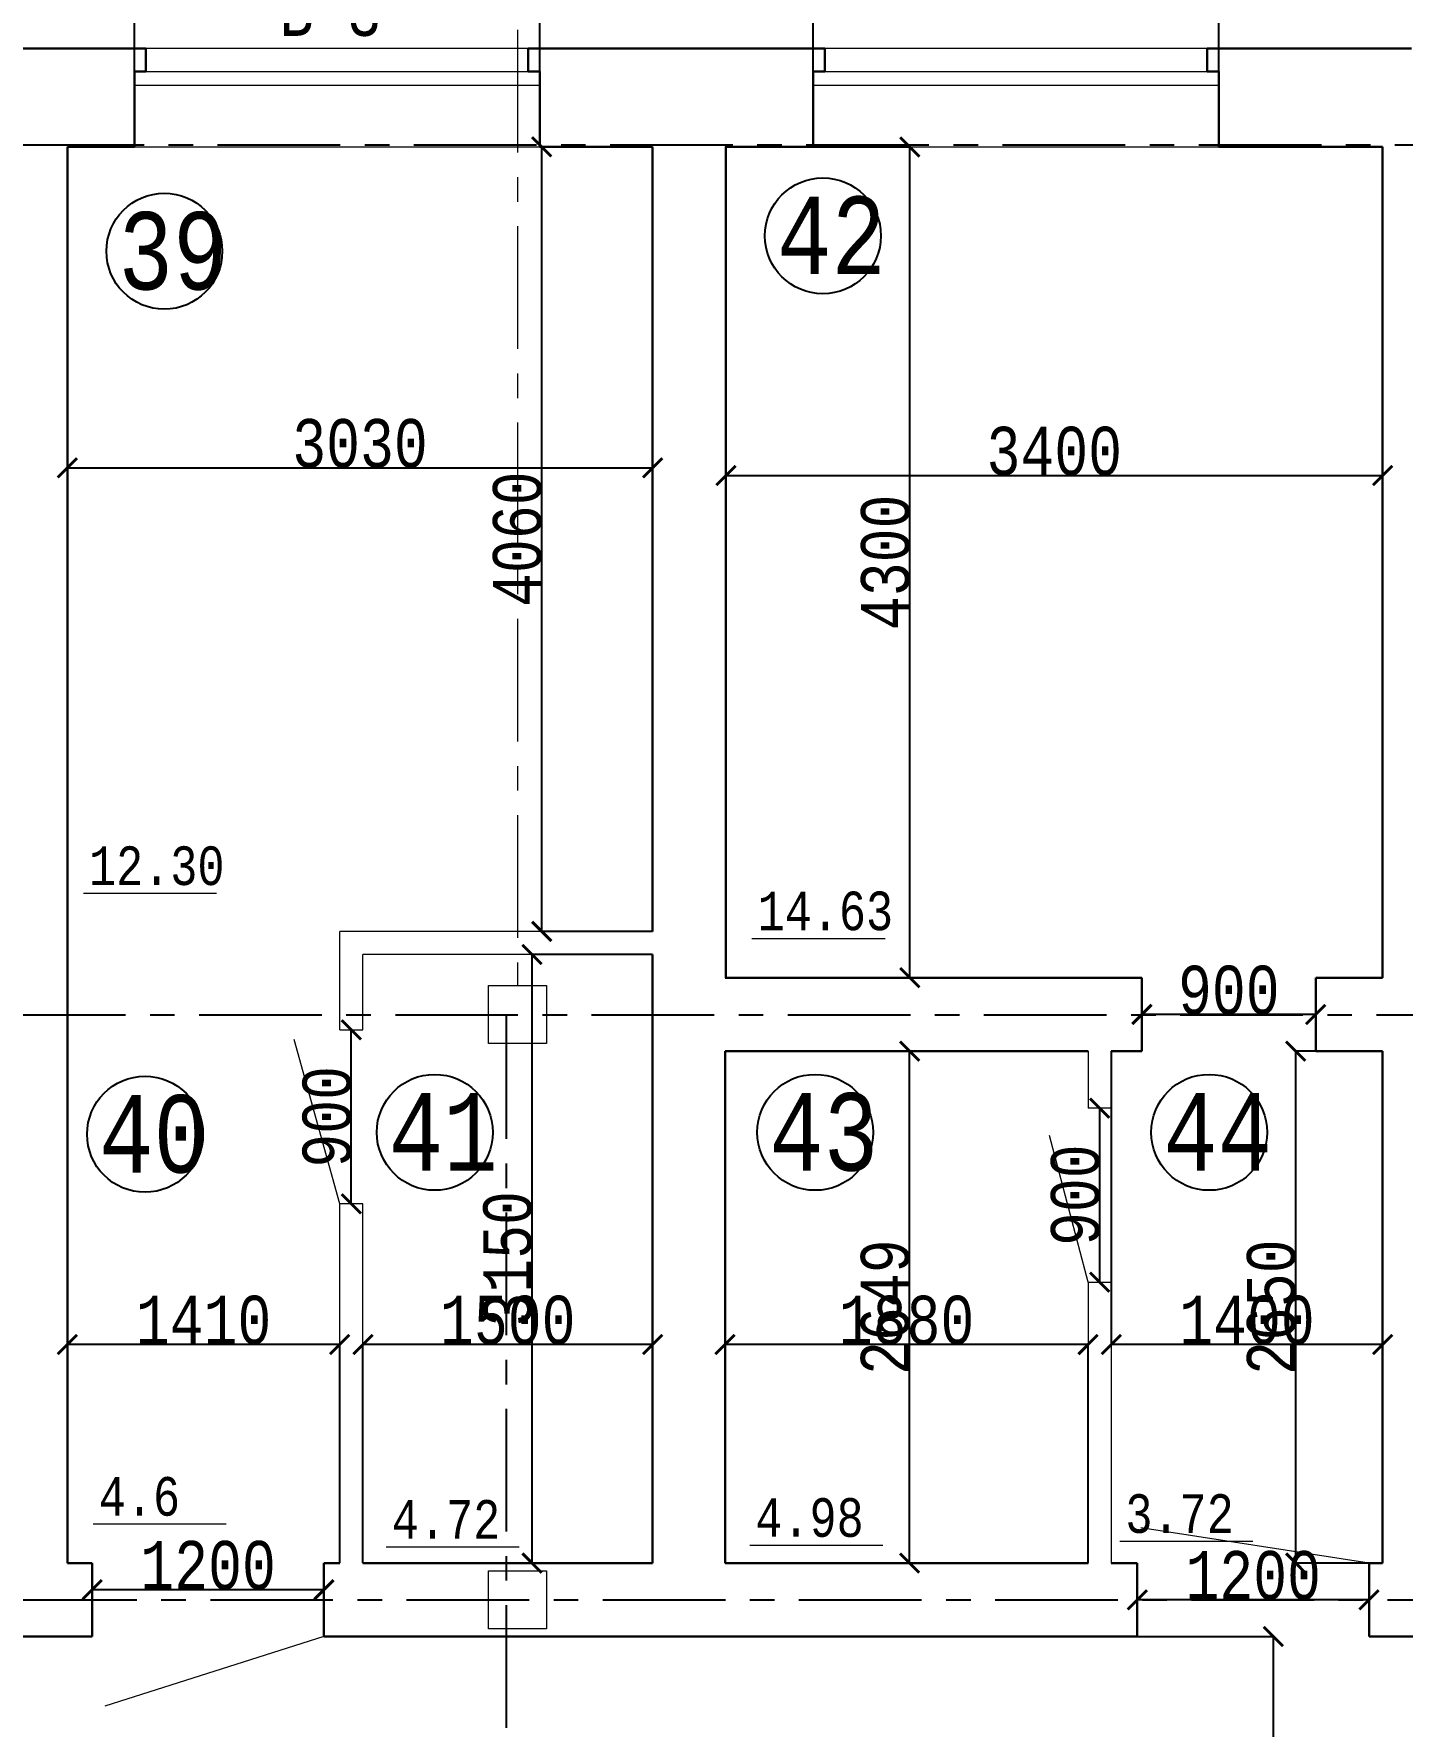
# Model space of a CAD drawing. Header units: millimetres. Extents: x -689206 to 4969298, y -1019800 to 703299.
# Drawn here: x 374624 to 381709, y -59323 to -50565 of the extents above; entities that cross this region are included whole.
import ezdxf

# ---------------------------------------------------------------- set-up
doc = ezdxf.new("R2010")
doc.units = ezdxf.units.MM
doc.linetypes.add('осеваяX2', pattern=[101.6, 63.5, -12.7, 12.7, -12.7])
for name, color, linetype, lineweight in [('несущие', 7, 'Continuous', 30), ('ОКНА', 250, 'Continuous', 20), ('РАЗМЕРЫ', 7, 'Continuous', 9), ('стены', 7, 'Continuous', 20)]:
    doc.layers.add(name, color=color, linetype=linetype, lineweight=lineweight)
doc.layers.add('четотам', color=7, linetype='Continuous')
doc.styles.add('Аннотативный', font='isocteur.ttf', dxfattribs={"width": 0.7, "height": 250})
doc.dimstyles.new('Аннотативный', dxfattribs={"dimscale": 0, "dimtxt": 250, "dimasz": 100, "dimexe": 1.25, "dimexo": 0.625, "dimtad": 1, "dimdec": 0, "dimtxsty": 'Аннотативный', "dimblk": 'ARCHTICK', "dimcen": 2.5, "dimadec": 0, "dimazin": 0, "dimtfac": 1, "dimtdec": 0, "dimtmove": 0, "dimatfit": 3, "dimfxl": 1, "dimarcsym": 0})

# ---------------------------------------------------------------- blocks, each defined once
blk = doc.blocks.new('_ArchTick')
at = {"color": 0, "linetype": 'ByBlock', "const_width": 0.15}
blk.add_lwpolyline([(-0.5, -0.5), (0.5, 0.5)], dxfattribs=at)
blk = doc.blocks.new('*D1152')
at = {"layer": 'Defpoints', "color": 0, "lineweight": 20, "transparency": 16777216}
for p in [(377253.9, -51149.9), (377828.1, -51149.9), (377828.1, -55209.9)]:
    blk.add_point(p, dxfattribs=at)
at = {"layer": 'стены', "color": 0, "lineweight": -2, "transparency": 16777216}
for p, q in [((377827.5, -51149.9), (377252.7, -51149.9)), ((377253.9, -55209.9), (377253.9, -51149.9)), ((377827.5, -55209.9), (377252.7, -55209.9))]:
    blk.add_line(p, q, dxfattribs=at)
at = {"layer": 'стены', "color": 0, "lineweight": -2, "transparency": 16777216, "xscale": 100, "yscale": 100, "zscale": 100}
for p, rotation in [((377253.9, -51149.9), 90), ((377253.9, -55209.9), 270)]:
    blk.add_blockref('_ArchTick', p, dxfattribs=dict(at, rotation=rotation))
at = {"layer": 'стены', "color": 0, "transparency": 16777216, "insert": (377128.3, -53179.9), "char_height": 250, "attachment_point": 5, "rotation": 90, "style": 'Аннотативный'}
blk.add_mtext('4060', dxfattribs=at)
blk = doc.blocks.new('*D1119')
at = {"layer": 'Defpoints', "color": 0, "lineweight": 20, "transparency": 16777216}
for p in [(378208.1, -52850.7), (381608.1, -52850.7), (381608.1, -52850.7)]:
    blk.add_point(p, dxfattribs=at)
at = {"layer": 'стены', "color": 0, "lineweight": -2, "transparency": 16777216}
for p, q in [((378208.1, -52850.7), (381608.1, -52850.7)), ((378208.1, -52851.3), (378208.1, -52851.9)), ((381608.1, -52850.1), (381608.1, -52849.4))]:
    blk.add_line(p, q, dxfattribs=at)
at = {"layer": 'стены', "color": 0, "lineweight": -2, "transparency": 16777216, "xscale": 100, "yscale": 100, "zscale": 100, "rotation": 180}
blk.add_blockref('_ArchTick', (378208.1, -52850.7), dxfattribs=at)
at = {"layer": 'стены', "color": 0, "lineweight": -2, "transparency": 16777216, "xscale": 100, "yscale": 100, "zscale": 100}
blk.add_blockref('_ArchTick', (381608.1, -52850.7), dxfattribs=at)
at = {"layer": 'стены', "color": 0, "transparency": 16777216, "insert": (379908.1, -52725.1), "char_height": 250, "attachment_point": 5, "style": 'Аннотативный'}
blk.add_mtext('3400', dxfattribs=at)
blk = doc.blocks.new('*D1145')
at = {"layer": 'Defpoints', "color": 0, "lineweight": 20, "transparency": 16777216}
for p in [(380361.7, -55639.9), (380361.7, -55639.9), (381261.7, -55639.9)]:
    blk.add_point(p, dxfattribs=at)
at = {"layer": 'стены', "color": 0, "lineweight": -2, "transparency": 16777216}
for p, q in [((380361.7, -55639.3), (380361.7, -55638.7)), ((381261.7, -55639.9), (380361.7, -55639.9)), ((381261.7, -55639.3), (381261.7, -55638.7))]:
    blk.add_line(p, q, dxfattribs=at)
at = {"layer": 'стены', "color": 0, "lineweight": -2, "transparency": 16777216, "xscale": 100, "yscale": 100, "zscale": 100}
for p, rotation in [((380361.7, -55639.9), 179.9999999999995), ((381261.7, -55639.9), 359.9999999999996)]:
    blk.add_blockref('_ArchTick', p, dxfattribs=dict(at, rotation=rotation))
at = {"layer": 'стены', "color": 0, "transparency": 16777216, "insert": (380811.7, -55514.3), "char_height": 250, "attachment_point": 5, "style": 'Аннотативный'}
blk.add_mtext('900', dxfattribs=at)
blk = doc.blocks.new('*D1146')
at = {"layer": 'Defpoints', "color": 0, "lineweight": 20, "transparency": 16777216}
for p in [(380143.1, -56125.2), (380143.1, -56125.2), (380143.1, -57025.2)]:
    blk.add_point(p, dxfattribs=at)
at = {"layer": 'стены', "color": 0, "lineweight": -2, "transparency": 16777216}
for p, q in [((380143.1, -57025.2), (380143.1, -56125.2)), ((380143.7, -56125.2), (380144.3, -56125.2)), ((380143.7, -57025.2), (380144.3, -57025.2))]:
    blk.add_line(p, q, dxfattribs=at)
at = {"layer": 'стены', "color": 0, "lineweight": -2, "transparency": 16777216, "xscale": 100, "yscale": 100, "zscale": 100}
for p, rotation in [((380143.1, -56125.2), 90), ((380143.1, -57025.2), 270)]:
    blk.add_blockref('_ArchTick', p, dxfattribs=dict(at, rotation=rotation))
at = {"layer": 'стены', "color": 0, "transparency": 16777216, "insert": (380017.5, -56575.2), "char_height": 250, "attachment_point": 5, "rotation": 90, "style": 'Аннотативный'}
blk.add_mtext('900', dxfattribs=at)
blk = doc.blocks.new('*D1147')
at = {"layer": 'Defpoints', "color": 0, "lineweight": 20, "transparency": 16777216}
for p in [(376268.1, -55719.8), (376268.1, -55719.8), (376268.1, -56619.8)]:
    blk.add_point(p, dxfattribs=at)
at = {"layer": 'стены', "color": 0, "lineweight": -2, "transparency": 16777216}
for p, q in [((376268.1, -56619.8), (376268.1, -55719.8)), ((376268.7, -55719.8), (376269.3, -55719.8)), ((376268.7, -56619.8), (376269.3, -56619.8))]:
    blk.add_line(p, q, dxfattribs=at)
at = {"layer": 'стены', "color": 0, "lineweight": -2, "transparency": 16777216, "xscale": 100, "yscale": 100, "zscale": 100}
for p, rotation in [((376268.1, -55719.8), 90), ((376268.1, -56619.8), 270)]:
    blk.add_blockref('_ArchTick', p, dxfattribs=dict(at, rotation=rotation))
at = {"layer": 'стены', "color": 0, "transparency": 16777216, "insert": (376142.5, -56169.8), "char_height": 250, "attachment_point": 5, "rotation": 90, "style": 'Аннотативный'}
blk.add_mtext('900', dxfattribs=at)
blk = doc.blocks.new('*D1201')
at = {"layer": 'Defpoints', "color": 0, "linetype": 'ByBlock', "lineweight": 20, "transparency": 16777216}
for p in [(375144.6, -49882.6), (375144.6, -51149.9), (377244.6, -51149.9)]:
    blk.add_point(p, dxfattribs=at)
at = {"layer": 'РАЗМЕРЫ', "color": 0, "linetype": 'ByBlock', "lineweight": -2, "transparency": 16777216}
for p, q in [((375144.6, -51149.3), (375144.6, -49881.4)), ((377244.6, -49882.6), (375144.6, -49882.6)), ((377244.6, -51149.3), (377244.6, -49881.4))]:
    blk.add_line(p, q, dxfattribs=at)
at = {"layer": 'РАЗМЕРЫ', "color": 0, "linetype": 'ByBlock', "lineweight": -2, "transparency": 16777216, "xscale": 100, "yscale": 100, "zscale": 100, "rotation": 180}
blk.add_blockref('_ArchTick', (375144.6, -49882.6), dxfattribs=at)
at = {"layer": 'РАЗМЕРЫ', "color": 0, "linetype": 'ByBlock', "lineweight": -2, "transparency": 16777216, "xscale": 100, "yscale": 100, "zscale": 100}
blk.add_blockref('_ArchTick', (377244.6, -49882.6), dxfattribs=at)
at = {"layer": 'РАЗМЕРЫ', "color": 0, "linetype": 'ByBlock', "lineweight": 13, "transparency": 16777216, "insert": (376194.6, -49757), "char_height": 250, "attachment_point": 5, "style": 'Аннотативный'}
blk.add_mtext('2100', dxfattribs=at)
blk = doc.blocks.new('*D1202')
at = {"layer": 'Defpoints', "color": 0, "linetype": 'ByBlock', "lineweight": 20, "transparency": 16777216}
for p in [(378659.9, -49882.6), (378659.9, -51149.9), (380759.9, -51149.9)]:
    blk.add_point(p, dxfattribs=at)
at = {"layer": 'РАЗМЕРЫ', "color": 0, "linetype": 'ByBlock', "lineweight": -2, "transparency": 16777216}
for p, q in [((378659.9, -51149.3), (378659.9, -49881.4)), ((380759.9, -49882.6), (378659.9, -49882.6)), ((380759.9, -51149.3), (380759.9, -49881.4))]:
    blk.add_line(p, q, dxfattribs=at)
at = {"layer": 'РАЗМЕРЫ', "color": 0, "linetype": 'ByBlock', "lineweight": -2, "transparency": 16777216, "xscale": 100, "yscale": 100, "zscale": 100, "rotation": 180}
blk.add_blockref('_ArchTick', (378659.9, -49882.6), dxfattribs=at)
at = {"layer": 'РАЗМЕРЫ', "color": 0, "linetype": 'ByBlock', "lineweight": -2, "transparency": 16777216, "xscale": 100, "yscale": 100, "zscale": 100}
blk.add_blockref('_ArchTick', (380759.9, -49882.6), dxfattribs=at)
at = {"layer": 'РАЗМЕРЫ', "color": 0, "linetype": 'ByBlock', "lineweight": 13, "transparency": 16777216, "insert": (379709.9, -49757), "char_height": 250, "attachment_point": 5, "style": 'Аннотативный'}
blk.add_mtext('2100', dxfattribs=at)
blk = doc.blocks.new('*D1268')
at = {"layer": 'Defpoints', "color": 0, "linetype": 'ByBlock', "lineweight": 20, "transparency": 16777216}
for p in [(374798.1, -51149.9), (377828.1, -51149.9), (377828.1, -52810.9)]:
    blk.add_point(p, dxfattribs=at)
at = {"layer": 'РАЗМЕРЫ', "color": 0, "linetype": 'ByBlock', "lineweight": -2, "transparency": 16777216}
for p, q in [((374798.1, -51150.6), (374798.1, -52812.1)), ((377828.1, -51150.6), (377828.1, -52812.1)), ((374798.1, -52810.9), (377828.1, -52810.9))]:
    blk.add_line(p, q, dxfattribs=at)
at = {"layer": 'РАЗМЕРЫ', "color": 0, "linetype": 'ByBlock', "lineweight": -2, "transparency": 16777216, "xscale": 100, "yscale": 100, "zscale": 100, "rotation": 180}
blk.add_blockref('_ArchTick', (374798.1, -52810.9), dxfattribs=at)
at = {"layer": 'РАЗМЕРЫ', "color": 0, "linetype": 'ByBlock', "lineweight": -2, "transparency": 16777216, "xscale": 100, "yscale": 100, "zscale": 100}
blk.add_blockref('_ArchTick', (377828.1, -52810.9), dxfattribs=at)
at = {"layer": 'РАЗМЕРЫ', "color": 0, "linetype": 'ByBlock', "lineweight": 20, "transparency": 16777216, "insert": (376313.1, -52685.2), "char_height": 250, "attachment_point": 5, "style": 'Аннотативный'}
blk.add_mtext('3030', dxfattribs=at)
blk = doc.blocks.new('*D1273')
at = {"layer": 'Defpoints', "color": 0, "linetype": 'ByBlock', "lineweight": 20, "transparency": 16777216}
for p in [(377203.9, -55329.9), (377828.1, -55329.9), (377828.1, -58479.4)]:
    blk.add_point(p, dxfattribs=at)
at = {"layer": 'РАЗМЕРЫ', "color": 0, "linetype": 'ByBlock', "lineweight": -2, "transparency": 16777216}
for p, q in [((377827.5, -55329.9), (377202.7, -55329.9)), ((377203.9, -58479.4), (377203.9, -55329.9)), ((377827.5, -58479.4), (377202.7, -58479.4))]:
    blk.add_line(p, q, dxfattribs=at)
at = {"layer": 'РАЗМЕРЫ', "color": 0, "linetype": 'ByBlock', "lineweight": -2, "transparency": 16777216, "xscale": 100, "yscale": 100, "zscale": 100}
for p, rotation in [((377203.9, -55329.9), 90), ((377203.9, -58479.4), 270)]:
    blk.add_blockref('_ArchTick', p, dxfattribs=dict(at, rotation=rotation))
at = {"layer": 'РАЗМЕРЫ', "color": 0, "linetype": 'ByBlock', "lineweight": 20, "transparency": 16777216, "insert": (377078.3, -56904.7), "char_height": 250, "attachment_point": 5, "rotation": 90, "style": 'Аннотативный'}
blk.add_mtext('3150', dxfattribs=at)
blk = doc.blocks.new('*D1275')
at = {"layer": 'Defpoints', "color": 0, "linetype": 'ByBlock', "lineweight": 20, "transparency": 16777216}
for p in [(374926.5, -58617.1), (374926.5, -58669.4), (376126.5, -58669.4)]:
    blk.add_point(p, dxfattribs=at)
at = {"layer": 'РАЗМЕРЫ', "color": 0, "linetype": 'ByBlock', "lineweight": -2, "transparency": 16777216}
for p, q in [((374926.5, -58668.8), (374926.5, -58615.9)), ((376126.5, -58617.1), (374926.5, -58617.1)), ((376126.5, -58668.8), (376126.5, -58615.9))]:
    blk.add_line(p, q, dxfattribs=at)
at = {"layer": 'РАЗМЕРЫ', "color": 0, "linetype": 'ByBlock', "lineweight": -2, "transparency": 16777216, "xscale": 100, "yscale": 100, "zscale": 100, "rotation": 180}
blk.add_blockref('_ArchTick', (374926.5, -58617.1), dxfattribs=at)
at = {"layer": 'РАЗМЕРЫ', "color": 0, "linetype": 'ByBlock', "lineweight": -2, "transparency": 16777216, "xscale": 100, "yscale": 100, "zscale": 100}
blk.add_blockref('_ArchTick', (376126.5, -58617.1), dxfattribs=at)
at = {"layer": 'РАЗМЕРЫ', "color": 0, "linetype": 'ByBlock', "lineweight": 20, "transparency": 16777216, "insert": (375526.5, -58491.5), "char_height": 250, "attachment_point": 5, "style": 'Аннотативный'}
blk.add_mtext('1200', dxfattribs=at)
blk = doc.blocks.new('*D1276')
at = {"layer": 'Defpoints', "color": 0, "linetype": 'ByBlock', "lineweight": 20, "transparency": 16777216}
for p in [(378203.1, -55829.9), (379158.6, -55829.9), (378203.1, -58479.4)]:
    blk.add_point(p, dxfattribs=at)
at = {"layer": 'РАЗМЕРЫ', "color": 0, "linetype": 'ByBlock', "lineweight": -2, "transparency": 16777216}
for p, q in [((378203.7, -55829.9), (379159.9, -55829.9)), ((379158.6, -58479.4), (379158.6, -55829.9)), ((378203.7, -58479.4), (379159.9, -58479.4))]:
    blk.add_line(p, q, dxfattribs=at)
at = {"layer": 'РАЗМЕРЫ', "color": 0, "linetype": 'ByBlock', "lineweight": -2, "transparency": 16777216, "xscale": 100, "yscale": 100, "zscale": 100}
for p, rotation in [((379158.6, -55829.9), 90), ((379158.6, -58479.4), 270)]:
    blk.add_blockref('_ArchTick', p, dxfattribs=dict(at, rotation=rotation))
at = {"layer": 'РАЗМЕРЫ', "color": 0, "linetype": 'ByBlock', "lineweight": 20, "transparency": 16777216, "insert": (379033, -57154.7), "char_height": 250, "attachment_point": 5, "rotation": 90, "style": 'Аннотативный'}
blk.add_mtext('2649', dxfattribs=at)
blk = doc.blocks.new('*D1277')
at = {"layer": 'Defpoints', "color": 0, "linetype": 'ByBlock', "lineweight": 20, "transparency": 16777216}
for p in [(378203.1, -51149.9), (379159.9, -51149.9), (378203.1, -55449.9)]:
    blk.add_point(p, dxfattribs=at)
at = {"layer": 'РАЗМЕРЫ', "color": 0, "linetype": 'ByBlock', "lineweight": -2, "transparency": 16777216}
for p, q in [((378203.7, -51149.9), (379161.1, -51149.9)), ((379159.9, -55449.9), (379159.9, -51149.9)), ((378203.7, -55449.9), (379161.1, -55449.9))]:
    blk.add_line(p, q, dxfattribs=at)
at = {"layer": 'РАЗМЕРЫ', "color": 0, "linetype": 'ByBlock', "lineweight": -2, "transparency": 16777216, "xscale": 100, "yscale": 100, "zscale": 100}
for p, rotation in [((379159.9, -51149.9), 90), ((379159.9, -55449.9), 270)]:
    blk.add_blockref('_ArchTick', p, dxfattribs=dict(at, rotation=rotation))
at = {"layer": 'РАЗМЕРЫ', "color": 0, "linetype": 'ByBlock', "lineweight": 20, "transparency": 16777216, "insert": (379034.2, -53299.9), "char_height": 250, "attachment_point": 5, "rotation": 90, "style": 'Аннотативный'}
blk.add_mtext('4300', dxfattribs=at)
blk = doc.blocks.new('*D1278')
at = {"layer": 'Defpoints', "color": 0, "linetype": 'ByBlock', "lineweight": 20, "transparency": 16777216}
for p in [(380203.1, -55829.9), (381608.1, -55829.9), (380203.1, -57348.1)]:
    blk.add_point(p, dxfattribs=at)
at = {"layer": 'РАЗМЕРЫ', "color": 0, "linetype": 'ByBlock', "lineweight": -2, "transparency": 16777216}
for p, q in [((380203.1, -55830.6), (380203.1, -57349.4)), ((381608.1, -55830.6), (381608.1, -57349.4)), ((381608.1, -57348.1), (380203.1, -57348.1))]:
    blk.add_line(p, q, dxfattribs=at)
at = {"layer": 'РАЗМЕРЫ', "color": 0, "linetype": 'ByBlock', "lineweight": -2, "transparency": 16777216, "xscale": 100, "yscale": 100, "zscale": 100, "rotation": 180}
blk.add_blockref('_ArchTick', (380203.1, -57348.1), dxfattribs=at)
at = {"layer": 'РАЗМЕРЫ', "color": 0, "linetype": 'ByBlock', "lineweight": -2, "transparency": 16777216, "xscale": 100, "yscale": 100, "zscale": 100}
blk.add_blockref('_ArchTick', (381608.1, -57348.1), dxfattribs=at)
at = {"layer": 'РАЗМЕРЫ', "color": 0, "linetype": 'ByBlock', "lineweight": 20, "transparency": 16777216, "insert": (380905.6, -57222.5), "char_height": 250, "attachment_point": 5, "style": 'Аннотативный'}
blk.add_mtext('1400', dxfattribs=at)
blk = doc.blocks.new('*D1279')
at = {"layer": 'Defpoints', "color": 0, "linetype": 'ByBlock', "lineweight": 20, "transparency": 16777216}
for p in [(381158.1, -55829.9), (381608.1, -55829.9), (381608.1, -58479.4)]:
    blk.add_point(p, dxfattribs=at)
at = {"layer": 'РАЗМЕРЫ', "color": 0, "linetype": 'ByBlock', "lineweight": -2, "transparency": 16777216}
for p, q in [((381607.5, -55829.9), (381156.8, -55829.9)), ((381158.1, -58479.4), (381158.1, -55829.9)), ((381607.5, -58479.4), (381156.8, -58479.4))]:
    blk.add_line(p, q, dxfattribs=at)
at = {"layer": 'РАЗМЕРЫ', "color": 0, "linetype": 'ByBlock', "lineweight": -2, "transparency": 16777216, "xscale": 100, "yscale": 100, "zscale": 100}
for p, rotation in [((381158.1, -55829.9), 90), ((381158.1, -58479.4), 270)]:
    blk.add_blockref('_ArchTick', p, dxfattribs=dict(at, rotation=rotation))
at = {"layer": 'РАЗМЕРЫ', "color": 0, "linetype": 'ByBlock', "lineweight": 20, "transparency": 16777216, "insert": (381032.4, -57154.7), "char_height": 250, "attachment_point": 5, "rotation": 90, "style": 'Аннотативный'}
blk.add_mtext('2650', dxfattribs=at)
blk = doc.blocks.new('*D1280')
at = {"layer": 'Defpoints', "color": 0, "linetype": 'ByBlock', "lineweight": 20, "transparency": 16777216}
for p in [(380337.9, -58669.4), (380337.9, -58669.4), (381537.9, -58669.4)]:
    blk.add_point(p, dxfattribs=at)
at = {"layer": 'РАЗМЕРЫ', "color": 0, "linetype": 'ByBlock', "lineweight": -2, "transparency": 16777216}
for p, q in [((380337.9, -58668.8), (380337.9, -58668.2)), ((381537.9, -58669.4), (380337.9, -58669.4)), ((381537.9, -58670), (381537.9, -58670.7))]:
    blk.add_line(p, q, dxfattribs=at)
at = {"layer": 'РАЗМЕРЫ', "color": 0, "linetype": 'ByBlock', "lineweight": -2, "transparency": 16777216, "xscale": 100, "yscale": 100, "zscale": 100, "rotation": 180}
blk.add_blockref('_ArchTick', (380337.9, -58669.4), dxfattribs=at)
at = {"layer": 'РАЗМЕРЫ', "color": 0, "linetype": 'ByBlock', "lineweight": -2, "transparency": 16777216, "xscale": 100, "yscale": 100, "zscale": 100}
blk.add_blockref('_ArchTick', (381537.9, -58669.4), dxfattribs=at)
at = {"layer": 'РАЗМЕРЫ', "color": 0, "linetype": 'ByBlock', "lineweight": 20, "transparency": 16777216, "insert": (380937.9, -58543.8), "char_height": 250, "attachment_point": 5, "style": 'Аннотативный'}
blk.add_mtext('1200', dxfattribs=at)
blk = doc.blocks.new('*D1291')
at = {"layer": 'Defpoints', "color": 0, "linetype": 'ByBlock', "lineweight": 20, "transparency": 16777216}
for p in [(378203.1, -57348.1), (378203.1, -58479.4), (380083.1, -58479.4)]:
    blk.add_point(p, dxfattribs=at)
at = {"layer": 'РАЗМЕРЫ', "color": 0, "linetype": 'ByBlock', "lineweight": -2, "transparency": 16777216}
for p, q in [((378203.1, -58478.8), (378203.1, -57346.9)), ((380083.1, -57348.1), (378203.1, -57348.1)), ((380083.1, -58478.8), (380083.1, -57346.9))]:
    blk.add_line(p, q, dxfattribs=at)
at = {"layer": 'РАЗМЕРЫ', "color": 0, "linetype": 'ByBlock', "lineweight": -2, "transparency": 16777216, "xscale": 100, "yscale": 100, "zscale": 100, "rotation": 180}
blk.add_blockref('_ArchTick', (378203.1, -57348.1), dxfattribs=at)
at = {"layer": 'РАЗМЕРЫ', "color": 0, "linetype": 'ByBlock', "lineweight": -2, "transparency": 16777216, "xscale": 100, "yscale": 100, "zscale": 100}
blk.add_blockref('_ArchTick', (380083.1, -57348.1), dxfattribs=at)
at = {"layer": 'РАЗМЕРЫ', "color": 0, "linetype": 'ByBlock', "lineweight": 20, "transparency": 16777216, "insert": (379143.1, -57222.5), "char_height": 250, "attachment_point": 5, "style": 'Аннотативный'}
blk.add_mtext('1880', dxfattribs=at)
blk = doc.blocks.new('*D1292')
at = {"layer": 'Defpoints', "color": 0, "linetype": 'ByBlock', "lineweight": 20, "transparency": 16777216}
for p in [(376328.1, -57348.1), (376328.1, -58479.4), (377828.1, -58479.4)]:
    blk.add_point(p, dxfattribs=at)
at = {"layer": 'РАЗМЕРЫ', "color": 0, "linetype": 'ByBlock', "lineweight": -2, "transparency": 16777216}
for p, q in [((376328.1, -58478.8), (376328.1, -57346.9)), ((377828.1, -57348.1), (376328.1, -57348.1)), ((377828.1, -58478.8), (377828.1, -57346.9))]:
    blk.add_line(p, q, dxfattribs=at)
at = {"layer": 'РАЗМЕРЫ', "color": 0, "linetype": 'ByBlock', "lineweight": -2, "transparency": 16777216, "xscale": 100, "yscale": 100, "zscale": 100, "rotation": 180}
blk.add_blockref('_ArchTick', (376328.1, -57348.1), dxfattribs=at)
at = {"layer": 'РАЗМЕРЫ', "color": 0, "linetype": 'ByBlock', "lineweight": -2, "transparency": 16777216, "xscale": 100, "yscale": 100, "zscale": 100}
blk.add_blockref('_ArchTick', (377828.1, -57348.1), dxfattribs=at)
at = {"layer": 'РАЗМЕРЫ', "color": 0, "linetype": 'ByBlock', "lineweight": 20, "transparency": 16777216, "insert": (377078.1, -57222.5), "char_height": 250, "attachment_point": 5, "style": 'Аннотативный'}
blk.add_mtext('1500', dxfattribs=at)
blk = doc.blocks.new('*D1293')
at = {"layer": 'Defpoints', "color": 0, "linetype": 'ByBlock', "lineweight": 20, "transparency": 16777216}
for p in [(374798.1, -57348.1), (374798.1, -58479.4), (376208.1, -58479.4)]:
    blk.add_point(p, dxfattribs=at)
at = {"layer": 'РАЗМЕРЫ', "color": 0, "linetype": 'ByBlock', "lineweight": -2, "transparency": 16777216}
for p, q in [((374798.1, -58478.8), (374798.1, -57346.9)), ((376208.1, -57348.1), (374798.1, -57348.1)), ((376208.1, -58478.8), (376208.1, -57346.9))]:
    blk.add_line(p, q, dxfattribs=at)
at = {"layer": 'РАЗМЕРЫ', "color": 0, "linetype": 'ByBlock', "lineweight": -2, "transparency": 16777216, "xscale": 100, "yscale": 100, "zscale": 100, "rotation": 180}
blk.add_blockref('_ArchTick', (374798.1, -57348.1), dxfattribs=at)
at = {"layer": 'РАЗМЕРЫ', "color": 0, "linetype": 'ByBlock', "lineweight": -2, "transparency": 16777216, "xscale": 100, "yscale": 100, "zscale": 100}
blk.add_blockref('_ArchTick', (376208.1, -57348.1), dxfattribs=at)
at = {"layer": 'РАЗМЕРЫ', "color": 0, "linetype": 'ByBlock', "lineweight": 20, "transparency": 16777216, "insert": (375503.1, -57222.5), "char_height": 250, "attachment_point": 5, "style": 'Аннотативный'}
blk.add_mtext('1410', dxfattribs=at)
blk = doc.blocks.new('*D1370')
at = {"layer": 'Defpoints', "color": 0, "linetype": 'ByBlock', "lineweight": 20, "transparency": 16777216}
for p in [(380337.9, -58859.4), (380337.9, -66118.5), (381042.1, -66118.5)]:
    blk.add_point(p, dxfattribs=at)
at = {"layer": 'РАЗМЕРЫ', "color": 0, "linetype": 'ByBlock', "lineweight": -2, "transparency": 16777216}
for p, q in [((380338.5, -58859.4), (381043.3, -58859.4)), ((381042.1, -58859.4), (381042.1, -66118.5)), ((380338.5, -66118.5), (381043.3, -66118.5))]:
    blk.add_line(p, q, dxfattribs=at)
at = {"layer": 'РАЗМЕРЫ', "color": 0, "linetype": 'ByBlock', "lineweight": -2, "transparency": 16777216, "xscale": 100, "yscale": 100, "zscale": 100}
for p, rotation in [((381042.1, -58859.4), 90), ((381042.1, -66118.5), 270)]:
    blk.add_blockref('_ArchTick', p, dxfattribs=dict(at, rotation=rotation))
at = {"layer": 'РАЗМЕРЫ', "color": 0, "linetype": 'ByBlock', "lineweight": 20, "transparency": 16777216, "insert": (380916.4, -62488.9), "char_height": 250, "attachment_point": 5, "rotation": 90, "style": 'Аннотативный'}
blk.add_mtext('7690', dxfattribs=at)

msp = doc.modelspace()

# ---------------------------------------------------------------- linework, layer by layer
at = {"layer": 'несущие', "color": 0}
for p, q in [((381608.1, -57829.9), (381608.1, -58479.4)), ((374798.1, -58479.4), (374926.5, -58479.4)), ((374926.5, -58479.4), (374926.5, -58859.4)), ((376126.5, -58479.4), (376208.1, -58479.4)), ((376328.1, -58479.4), (377828.1, -58479.4)), ((378203.1, -58479.4), (380083.1, -58479.4)), ((380203.1, -58479.4), (380337.9, -58479.4)), ((380337.9, -58479.4), (380337.9, -58859.4)), ((381537.9, -58479.4), (381608.1, -58479.4)), ((381537.9, -58479.4), (381537.9, -58859.4))]:
    msp.add_line(p, q, dxfattribs=at)
at = {"layer": 'ОКНА'}
for p, q in [((375204.6, -50759.9), (377184.6, -50759.9)), ((378719.9, -50759.9), (380699.9, -50759.9)), ((375144.6, -50829.9), (377244.6, -50829.9)), ((378659.9, -50829.9), (380759.9, -50829.9))]:
    msp.add_line(p, q, dxfattribs=at)
at = {"layer": 'РАЗМЕРЫ', "lineweight": 30}
for p, q in [((375204.6, -50759.9), (375204.6, -50639.9)), ((375204.6, -50639.9), (375204.6, -50759.9)), ((377184.6, -50759.9), (377184.6, -50639.9)), ((378719.9, -50759.9), (378719.9, -50639.9)), ((378719.9, -50639.9), (378719.9, -50759.9)), ((380699.9, -50759.9), (380699.9, -50639.9)), ((375144.6, -50759.9), (375204.6, -50759.9)), ((377244.6, -50759.9), (377184.6, -50759.9)), ((378659.9, -50759.9), (378719.9, -50759.9)), ((380759.9, -50759.9), (380699.9, -50759.9))]:
    msp.add_line(p, q, dxfattribs=at)
at = {"layer": 'РАЗМЕРЫ'}
for p, q in [((377184.6, -50639.9), (375204.6, -50639.9)), ((380699.9, -50639.9), (378719.9, -50639.9)), ((375144.6, -51149.9), (377253.9, -51149.9)), ((378659.9, -51149.9), (380759.9, -51149.9)), ((374880.6, -55012.8), (375569.9, -55012.8)), ((378342.6, -55246.5), (379031.9, -55246.5)), ((374931.3, -58276.8), (375620.6, -58276.8)), ((376448.6, -58396), (377137.9, -58396)), ((378330.7, -58386.2), (379019.9, -58386.2)), ((380246.8, -58365.9), (380936.1, -58365.9))]:
    msp.add_line(p, q, dxfattribs=at)
at = {"layer": 'РАЗМЕРЫ', "linetype": 'ByBlock', "lineweight": 20}
msp.add_line((381537.9, -58479.4), (380355.8, -58297.4), dxfattribs=at)
at = {"layer": 'стены', "linetype": 'осеваяX2', "lineweight": 15, "ltscale": 10}
msp.add_line((377128, -47496.5), (377128, -55489.9), dxfattribs=at)
at = {"layer": 'стены', "lineweight": 30}
for p, q in [((374288.1, -50639.9), (375204.6, -50639.9)), ((377184.6, -50639.9), (378719.9, -50639.9)), ((380699.9, -50639.9), (381758.1, -50639.9)), ((375144.6, -51149.9), (375144.6, -50759.9)), ((377244.6, -50759.9), (377244.6, -51149.9)), ((378659.9, -51149.9), (378659.9, -50759.9)), ((380759.9, -50759.9), (380759.9, -51149.9)), ((374798.1, -51149.9), (374798.1, -58479.4)), ((374798.1, -51149.9), (375144.6, -51149.9)), ((377244.6, -51149.9), (377828.1, -51149.9)), ((377828.1, -51149.9), (377828.1, -55209.9)), ((378208.1, -51149.9), (378659.9, -51149.9)), ((378208.1, -51149.9), (378208.1, -55449.9)), ((380759.9, -51149.9), (381608.1, -51149.9)), ((381608.1, -55449.9), (381608.1, -51149.9)), ((377828.1, -55329.9), (377828.1, -57829.9)), ((377828.1, -58479.4), (377828.1, -55329.9)), ((378203.1, -55449.9), (380361.7, -55449.9)), ((380361.7, -55449.9), (380361.7, -55829.9)), ((381261.7, -55449.9), (381608.1, -55449.9)), ((381261.7, -55829.9), (381261.7, -55449.9)), ((378203.1, -55829.9), (378203.1, -58479.4)), ((378203.1, -55829.9), (380083.1, -55829.9)), ((380203.1, -55829.9), (380361.7, -55829.9)), ((381261.7, -55829.9), (381608.1, -55829.9)), ((381608.1, -57829.9), (381608.1, -55829.9)), ((376126.5, -58859.4), (376126.5, -58479.4)), ((374296.8, -58859.4), (374926.5, -58859.4)), ((376126.5, -58859.4), (380337.9, -58859.4)), ((381537.9, -58859.4), (382056, -58859.4))]:
    msp.add_line(p, q, dxfattribs=at)
at = {"layer": 'стены', "linetype": 'осеваяX2', "lineweight": 25, "ltscale": 10}
for p, q in [((347128, -51139.9), (419128, -51139.9)), ((353128, -55642), (419278, -55642)), ((377069.4, -55649.3), (377069.4, -93017.3)), ((347090.1, -58669.4), (418992.4, -58669.4))]:
    msp.add_line(p, q, dxfattribs=at)
at = {"layer": 'стены'}
for p, q in [((376208.1, -55719.8), (376208.1, -55209.9)), ((377828.1, -55209.9), (376208.1, -55209.9)), ((376208.1, -55719.8), (376208.1, -55332.7)), ((376328.1, -55719.8), (376328.1, -55329.9)), ((377828.1, -55329.9), (376328.1, -55329.9)), ((377828.1, -55642), (377828.1, -55649.9)), ((376208.1, -56619.8), (375971.9, -55769.9)), ((376208.1, -55719.8), (376328.1, -55719.8)), ((378203.1, -55829.9), (380083.1, -55829.9)), ((380083.1, -55829.9), (380083.1, -56125.2)), ((380203.1, -55829.9), (380203.1, -56125.2)), ((380203.1, -56125.2), (380083.1, -56125.2)), ((380083.1, -57025.2), (379883.6, -56266.7)), ((376208.1, -58479.4), (376208.1, -56619.8)), ((376328.1, -56619.8), (376208.1, -56619.8)), ((376328.1, -58479.4), (376328.1, -56619.8)), ((380083.1, -57025.2), (380083.1, -58479.4)), ((380083.1, -57025.2), (380203.1, -57025.2)), ((380203.1, -57025.2), (380203.1, -58479.4)), ((376126.5, -58859.4), (374991.1, -59219.5))]:
    msp.add_line(p, q, dxfattribs=at)
msp.add_lwpolyline([(376978, -55489.9), (377278, -55489.9), (377278, -55789.9), (376978, -55789.9)], close=True, dxfattribs=at)
at = {"layer": 'стены', "color": 240, "true_color": 0xed1f24}
msp.add_lwpolyline([(376978, -58519.4), (377278, -58519.4), (377278, -58819.4), (376978, -58819.4)], close=True, dxfattribs=at)
at = {"layer": 'четотам'}
for centre in [(378710, -51610), (375300, -51690), (375200, -56260), (376700, -56250), (378670, -56250), (380710, -56250)]:
    msp.add_circle(centre, 300, dxfattribs=at)

# ---------------------------------------------------------------- texts
at = {"layer": 'РАЗМЕРЫ', "lineweight": 20, "ltscale": 150, "attachment_point": 1, "style": 'Аннотативный'}
for s, insert, char_height, width in [('В-3', (375896.6, -50325.4), 250, 922.913), ('42', (378472.8, -51407), 401.1, 1460), ('39', (375062.8, -51487), 401.1, 1460), ('40', (374962.8, -56057), 401.1, 1460), ('41', (376462.8, -56047), 401.1, 1460), ('43', (378432.8, -56047), 401.1, 1460), ('44', (380472.8, -56047), 401.1, 1460)]:
    msp.add_mtext(s, dxfattribs=dict(at, insert=insert, char_height=char_height, width=width))
at = {"layer": 'РАЗМЕРЫ', "char_height": 200, "width": 656.117, "attachment_point": 1, "style": 'Аннотативный'}
for s, insert in [('12.30', (374909.9, -54770)), ('14.63', (378371.9, -55003.7)), ('4.6', (374960.6, -58034)), ('4.72', (376477.9, -58153.2)), ('4.98', (378359.9, -58143.4)), ('3.72', (380276.1, -58123.1))]:
    msp.add_mtext(s, dxfattribs=dict(at, insert=insert))

# ---------------------------------------------------------------- dimensions: what is measured, and where the dimension line sits
at = {"layer": 'РАЗМЕРЫ', "linetype": 'ByBlock', "lineweight": 13}
for base, p1, p2, picture, middle in [((375144.6, -49882.6), (377244.6, -51149.9), (375144.6, -51149.9), '*D1201', (376194.6, -49757)), ((378659.9, -49882.6), (380759.9, -51149.9), (378659.9, -51149.9), '*D1202', (379709.9, -49757))]:
    dim = msp.add_linear_dim(base=base, p1=p1, p2=p2, dimstyle='Аннотативный', dxfattribs=at)
    dim.commit()
    dim.dimension.update_dxf_attribs({"geometry": picture, "text_midpoint": middle})
at = {"layer": 'РАЗМЕРЫ', "linetype": 'ByBlock', "lineweight": 20}
for base, p1, p2, picture, middle in [((379159.9, -51149.9), (378203.1, -55449.9), (378203.1, -51149.9), '*D1277', (379034.2, -53299.9)), ((379158.6055, -55829.9425), (378203.0758, -58479.4002), (378203.0758, -55829.9425), '*D1276', (379032.9805, -57154.6714))]:
    dim = msp.add_linear_dim(base=base, p1=p1, p2=p2, angle=90, dimstyle='Аннотативный', dxfattribs=at)
    dim.commit()
    dim.dimension.update_dxf_attribs({"geometry": picture, "text_midpoint": middle})
for base, p1, p2, picture, middle in [((377828.1, -52810.9), (374798.1, -51149.9), (377828.1, -51149.9), '*D1268', (376313.1, -52685.2)), ((374798.1, -57348.1), (376208.1, -58479.4), (374798.1, -58479.4), '*D1293', (375503.1, -57222.5)), ((376328.1, -57348.1), (377828.1, -58479.4), (376328.1, -58479.4), '*D1292', (377078.1, -57222.5)), ((378203.1, -57348.1), (380083.1, -58479.4), (378203.1, -58479.4), '*D1291', (379143.1, -57222.5)), ((374926.5, -58617.1), (376126.5, -58669.4), (374926.5, -58669.4), '*D1275', (375526.5, -58491.5)), ((380337.9, -58669.4), (381537.9, -58669.4), (380337.9, -58669.4), '*D1280', (380937.9, -58543.8))]:
    dim = msp.add_linear_dim(base=base, p1=p1, p2=p2, dimstyle='Аннотативный', dxfattribs=at)
    dim.commit()
    dim.dimension.update_dxf_attribs({"geometry": picture, "text_midpoint": middle})
for base, p1, p2, text, picture, middle in [((377203.9, -55329.9), (377828.1, -58479.4), (377828.1, -55329.9), '3150', '*D1273', (377078.3, -56904.7)), ((381158.1, -55829.9), (381608.1, -58479.4), (381608.1, -55829.9), '2650', '*D1279', (381032.4, -57154.7)), ((381042.1, -66118.5), (380337.9, -58859.4), (380337.9, -66118.5), '7690', '*D1370', (380916.4, -62488.9))]:
    dim = msp.add_linear_dim(base=base, p1=p1, p2=p2, angle=90, text=text, dimstyle='Аннотативный', dxfattribs=at)
    dim.commit()
    dim.dimension.update_dxf_attribs({"geometry": picture, "text_midpoint": middle})
dim = msp.add_linear_dim(base=(380203.1, -57348.1), p1=(381608.1, -55829.9), p2=(380203.1, -55829.9), text='1400', dimstyle='Аннотативный', dxfattribs=at)
dim.commit()
dim.dimension.update_dxf_attribs({"geometry": '*D1278', "text_midpoint": (380905.6, -57222.5)})
at = {"layer": 'стены'}
for p1, p2, distance, picture, middle in [((377828.1, -55209.9), (377828.1, -51149.9), 574.1, '*D1152', (377128.3, -53179.9)), ((378208.1, -52850.7), (381608.1, -52850.7), 0, '*D1119', (379908.1, -52725.1)), ((381261.7, -55639.9), (380361.7, -55639.9), 0, '*D1145', (380811.7, -55514.3)), ((376268.1, -56619.8), (376268.1, -55719.8), 0, '*D1147', (376142.5, -56169.8)), ((380143.1, -57025.2), (380143.1, -56125.2), 0, '*D1146', (380017.5, -56575.2))]:
    dim = msp.add_aligned_dim(p1=p1, p2=p2, distance=distance, dimstyle='Аннотативный', dxfattribs=at)
    dim.commit()
    dim.dimension.update_dxf_attribs({"geometry": picture, "text_midpoint": middle})

doc.saveas('drawing.dxf')
